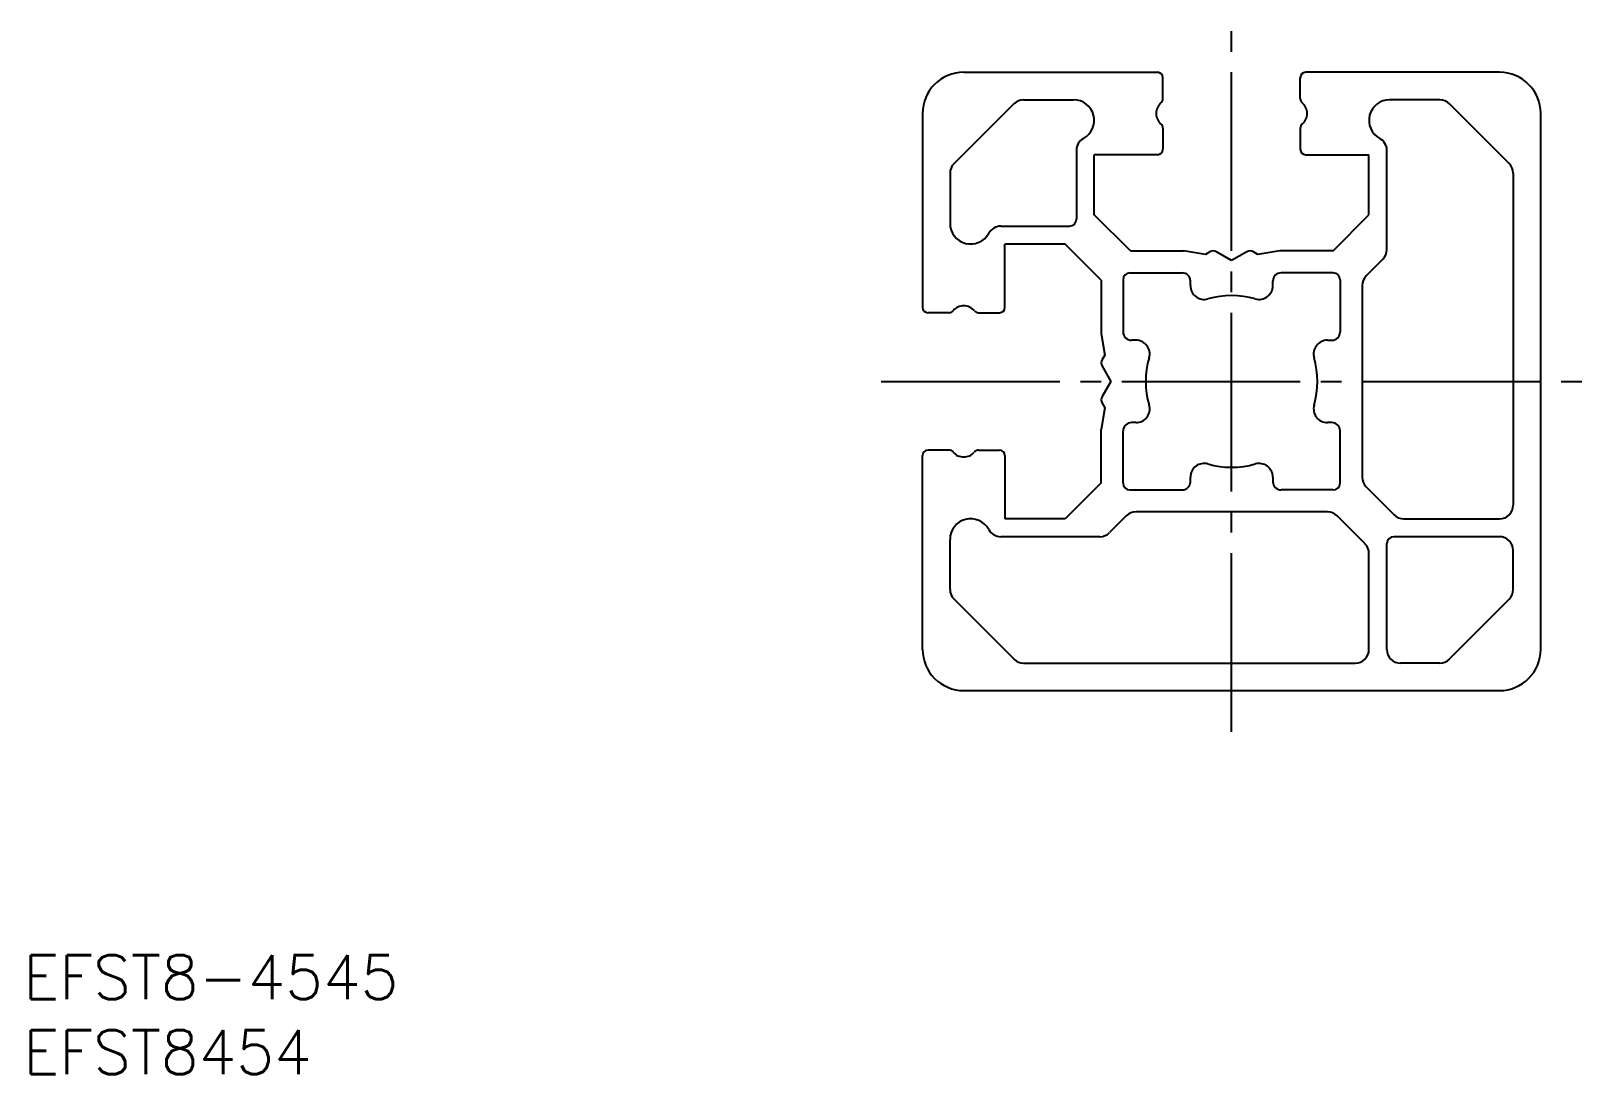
# Model space of a CAD drawing. Extents: x 681 to 793, y 256 to 332.
import ezdxf

# ---------------------------------------------------------------- set-up
doc = ezdxf.new("R2010")
doc.units = 0
doc.linetypes.add('CENTER', pattern=[17.5, 13, -1.5, 1.5, -1.5])
doc.layers.get('0').update_dxf_attribs({"linetype": 'CONTINUOUS'})
doc.layers.add('CENTER', color=1, linetype='CENTER')
doc.styles.get("Standard").update_dxf_attribs({"font": 'txt.shx', "bigfont": '@extfont2.shx'})

msp = doc.modelspace()

# ---------------------------------------------------------------- linework, layer by layer
for p, q in [((748.43, 328.53), (762.53, 328.53)), ((762.93, 326.61), (762.93, 328.13)), ((772.93, 326.61), (772.93, 328.13)), ((787.43, 328.53), (773.33, 328.53)), ((752.79, 326.53), (756.43, 326.53)), ((783.08, 326.53), (779.43, 326.53)), ((745.43, 325.53), (745.43, 311.43)), ((752.08, 326.24), (747.73, 321.89)), ((788.14, 321.89), (783.79, 326.24)), ((790.43, 286.53), (790.43, 325.53)), ((762.93, 324.46), (762.93, 322.93)), ((772.93, 324.46), (772.93, 322.93)), ((756.63, 322.84), (756.63, 317.83)), ((757.93, 318.15), (757.93, 322.53)), ((762.53, 322.53), (757.93, 322.53)), ((773.33, 322.53), (777.93, 322.53)), ((777.93, 318.15), (777.93, 322.53)), ((779.23, 315.63), (779.23, 322.84)), ((747.43, 321.18), (747.43, 317.53)), ((788.43, 321.18), (788.43, 297.03)), ((751.13, 317.33), (756.13, 317.33)), ((760.56, 315.53), (757.93, 318.15)), ((775.31, 315.53), (777.93, 318.15)), ((755.81, 316.03), (751.43, 316.03)), ((751.43, 311.43), (751.43, 316.03)), ((758.43, 313.41), (755.81, 316.03)), ((760.56, 315.53), (764.43, 315.53)), ((766.02, 315.28), (764.43, 315.53)), ((766.34, 315.47), (766.02, 315.28)), ((767.93, 314.83), (766.84, 315.47)), ((769.03, 315.47), (767.93, 314.83)), ((769.85, 315.28), (769.53, 315.47)), ((771.43, 315.53), (769.85, 315.28)), ((775.31, 315.53), (771.43, 315.53)), ((760.53, 313.93), (764.33, 313.93)), ((775.33, 313.93), (771.53, 313.93)), ((778.94, 314.92), (777.73, 313.71)), ((758.43, 313.41), (758.43, 309.53)), ((760.03, 313.43), (760.03, 309.63)), ((764.93, 313), (764.93, 313.33)), ((770.93, 313), (770.93, 313.33)), ((775.83, 313.43), (775.83, 309.63)), ((777.43, 313), (777.43, 299.07)), ((747.36, 311.03), (745.83, 311.03)), ((749.51, 311.03), (751.03, 311.03)), ((758.43, 309.53), (758.69, 307.95)), ((760.97, 309.03), (760.63, 309.03)), ((774.9, 309.03), (775.23, 309.03)), ((758.69, 307.95), (758.5, 307.63)), ((758.5, 307.13), (759.13, 306.03)), ((759.13, 306.03), (758.5, 304.94)), ((758.69, 304.12), (758.43, 302.53)), ((758.5, 304.44), (758.69, 304.12)), ((760.97, 303.03), (760.63, 303.03)), ((775.23, 303.03), (774.91, 303.03)), ((758.43, 298.65), (758.43, 302.53)), ((760.03, 298.63), (760.03, 302.43)), ((775.83, 298.63), (775.83, 302.43)), ((745.43, 286.53), (745.43, 300.63)), ((747.36, 301.03), (745.83, 301.03)), ((749.51, 301.03), (751.03, 301.03)), ((751.43, 300.63), (751.43, 296.03)), ((758.43, 298.65), (755.81, 296.03)), ((760.53, 298.13), (764.33, 298.13)), ((764.93, 298.73), (764.93, 299.06)), ((770.93, 299.06), (770.93, 298.73)), ((775.33, 298.13), (771.53, 298.13)), ((777.73, 298.36), (779.76, 296.33)), ((755.81, 296.03), (751.43, 296.03)), ((760.26, 296.24), (759.05, 295.03)), ((774.9, 296.53), (760.97, 296.53)), ((777.64, 294.21), (775.61, 296.24)), ((780.47, 296.03), (787.43, 296.03)), ((758.34, 294.73), (751.13, 294.73)), ((787.43, 294.73), (779.73, 294.73)), ((747.43, 290.89), (747.43, 294.53)), ((779.23, 286.53), (779.23, 294.23)), ((788.43, 290.89), (788.43, 293.73)), ((777.93, 286.53), (777.93, 293.5)), ((747.73, 290.18), (752.08, 285.83)), ((783.79, 285.83), (788.14, 290.18)), ((752.79, 285.53), (776.93, 285.53)), ((783.08, 285.53), (780.23, 285.53)), ((748.43, 283.53), (787.43, 283.53))]:
    msp.add_line(p, q)
for centre, radius, start, end in [((748.43, 325.53), 3, 90, 180), ((762.53, 328.13), 0.4, 0, 90), ((773.33, 328.13), 0.4, 90, 180), ((787.43, 325.53), 3, 0, 90), ((752.79, 325.53), 1, 90, 135), ((756.43, 325.03), 1.5, 298.6854, 90), ((763.43, 325.53), 1, 130.0052, 229.9948), ((762.53, 326.61), 0.4, 310.0052, 0), ((773.33, 326.61), 0.4, 180, 229.9948), ((772.43, 325.53), 1, 310.0052, 49.9948), ((779.43, 325.03), 1.5, 90, 241.3146), ((783.08, 325.53), 1, 45, 90), ((762.53, 324.46), 0.4, 0, 49.9948), ((773.33, 324.46), 0.4, 130.0052, 180), ((757.63, 322.84), 1, 118.6854, 180), ((762.53, 322.93), 0.4, 270, 0), ((773.33, 322.93), 0.4, 180, 270), ((778.23, 322.84), 1, 0, 61.3146), ((748.43, 321.18), 1, 135, 180), ((787.43, 321.18), 1, 0, 45), ((748.93, 317.53), 1.5, 180, 331.3146), ((751.13, 316.33), 1, 90, 151.3146), ((756.13, 317.83), 0.5, 270, 0), ((766.59, 315.03), 0.5, 60, 120), ((769.28, 315.03), 0.5, 60, 120), ((778.23, 315.63), 1, 315.0003, 0), ((760.53, 313.43), 0.5, 90, 180), ((764.33, 313.33), 0.6, 0, 90), ((771.53, 313.33), 0.6, 90, 180), ((775.33, 313.43), 0.5, 0, 90), ((765.93, 313), 1, 180, 286.0134), ((769.93, 313), 1, 253.9866, 0), ((778.43, 313), 1, 135.0003, 180), ((767.93, 306.03), 6.25, 73.9866, 106.0134), ((745.83, 311.43), 0.4, 180, 270), ((747.36, 311.43), 0.4, 270, 319.9948), ((748.43, 310.53), 1, 40.0052, 139.9948), ((749.51, 311.43), 0.4, 220.0052, 270), ((751.03, 311.43), 0.4, 270, 0), ((760.63, 309.63), 0.6, 180, 270), ((775.23, 309.63), 0.6, 270, 0), ((760.97, 308.03), 1, 343.9866, 90), ((774.9, 308.03), 1, 90, 196.0134), ((758.93, 307.38), 0.5, 150, 210), ((767.93, 306.03), 6.25, 163.9866, 196.0134), ((767.93, 306.03), 6.25, 343.9866, 16.0134), ((758.93, 304.69), 0.5, 150, 210), ((760.97, 304.03), 1, 270, 16.0134), ((774.9, 304.03), 1, 163.9866, 270.2235), ((760.63, 302.43), 0.6, 90, 180), ((775.23, 302.43), 0.6, 0, 90), ((745.83, 300.63), 0.4, 90, 180), ((747.36, 300.63), 0.4, 40.0052, 90), ((748.43, 301.53), 1, 220.0052, 319.9948), ((749.51, 300.63), 0.4, 90, 139.9948), ((751.03, 300.63), 0.4, 0, 90), ((765.93, 299.06), 1, 73.9866, 180), ((767.93, 306.03), 6.25, 253.9866, 286.0134), ((769.93, 299.06), 1, 0, 106.0134), ((760.53, 298.63), 0.5, 180, 270), ((764.33, 298.73), 0.6, 270, 0), ((771.53, 298.73), 0.6, 180, 270), ((775.33, 298.63), 0.5, 270, 0), ((778.43, 299.07), 1, 180, 225.0003), ((787.43, 297.03), 1, 270, 360), ((748.93, 294.53), 1.5, 28.6854, 180), ((760.97, 295.53), 1, 90, 135.0003), ((774.9, 295.53), 1, 45.0003, 90), ((780.47, 297.03), 1, 225.0003, 270), ((751.13, 295.73), 1, 208.6854, 270), ((758.34, 295.73), 1, 270, 315.0003), ((779.73, 294.23), 0.5, 90, 180), ((787.43, 293.73), 1, 0, 90), ((776.93, 293.5), 1, 0, 45.0003), ((748.43, 290.89), 1, 180, 225), ((787.43, 290.89), 1, 315, 0), ((748.43, 286.53), 3, 180, 270), ((752.79, 286.53), 1, 225, 270), ((776.93, 286.53), 1, 270, 0), ((780.23, 286.53), 1, 180, 270), ((783.08, 286.53), 1, 270, 315), ((787.43, 286.53), 3, 270, 0)]:
    msp.add_arc(centre, radius, start, end)
at = {"layer": 'CENTER', "color": 1, "linetype": 'CENTER'}
for p, q in [((767.93, 280.53), (767.93, 331.53)), ((742.43, 306.03), (793.43, 306.03))]:
    msp.add_line(p, q, dxfattribs=at)

# ---------------------------------------------------------------- texts
at = {"color": 7, "linetype": 'CONTINUOUS'}
for s, p in [('EFST8-4545', (679.98, 261.08)), ('EFST8454', (679.98, 255.62))]:
    msp.add_text(s, height=3.2, dxfattribs=at).set_placement(p)

doc.saveas('drawing.dxf')
